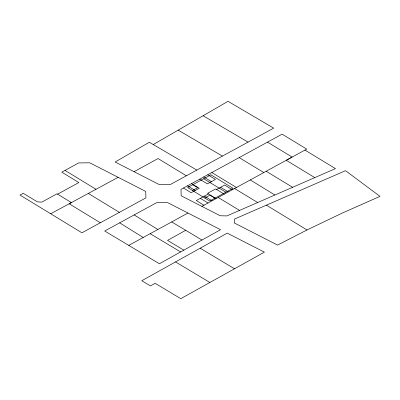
<?xml version="1.0" encoding="UTF-8"?>
<svg xmlns="http://www.w3.org/2000/svg" width="400" height="400" viewBox="0 0 400 400"><rect width="100%" height="100%" fill="white"/><g stroke="black" fill="none" stroke-linecap="round" stroke-linejoin="round"><path stroke-width="0.6" d="M153.265 144.54L228.015 101.33L273.665 128.125L170.435 184.48L159.275 184.6L115.145 162.01L149.35 142.245L196.81 170.08M180.625 251.93L159.405 263.75L104.71 231.005L156.485 202.735L167.64 202.635L220.545 229.705L180.625 251.93L150.135 233.69M175.53 261.925L227.24 233.13L264.4 252.145L180.785 298.67L155.11 283.3L150.455 285.895L141.775 280.725L175.53 261.925L209.86 282.475M185.71 230.305L167.545 240.39L183.84 250.145M100.325 222.77L69.175 203.785L71.405 202.58L56.995 193.8L41.83 202.12L37.36 201.855L23.24 193.3L20 195.075L81.925 232.81L145.91 197.87L145.74 191.43L89.8 162.815L78.64 162.935L61.79 172.17L78.85 182.565L57.605 194.175M134.03 171.68L158.08 158.545L186.33 175.8M192.52 190.54L197.69 187.715L192.775 184.715M208.455 193.905L196.3 200.545L203.97 205.225M216.555 189.475L224.66 185.05L232.33 189.725M204.795 198.025L209.965 195.2L214.88 198.2M128.725 245.385L187.97 213.04M201.86 206.38L306.725 149.105L282.105 134.16L180.985 189.365L181.18 195.805L220.235 215.765L226.925 215.91L335.465 168.61L304.925 150.085M50.68 213.77L118.16 177.325M306.995 229.96L277.545 245.08L234.215 222.915L234.5 219.065L345.51 170.68L380 196.365L342.18 213.105L306.995 229.96L266.42 205.15M203.1 115.735L248.055 142.105M178.18 130.135L222.425 156.1M171.695 221.925L201.975 240.045M200.155 248.215L234.485 268.76M267.52 142.125L292.145 157.07L286.24 160.29L314.8 177.62M266.155 171.25L292.605 187.29M239.17 157.605L263.785 172.545M211.805 172.545L236.43 187.49M234.545 188.515L257.66 202.515M203.695 178.75L225.855 192.2M218.18 197.45L239.55 210.41M207.785 174.755L215.455 179.435L207.355 183.86L199.685 179.185M203.735 176.97L211.405 181.65M220.61 187.26L228.28 191.94M224.225 194.155L215.635 188.915L207.535 193.345L216.125 198.585M191.58 183.61L199.25 188.29L191.145 192.72L183.475 188.04M187.53 185.825L195.2 190.505M204.4 196.12L212.07 200.795M200.35 198.335L208.02 203.01M65.025 170.395L96.01 189.29M88.33 193.435L119.375 212.36M250.26 179.93L274.89 195.01M134.15 214.93L157.86 229.48M119.665 222.84L143.215 237.475M210.915 174.805L187.605 187.54L209.71 201.025L233.015 188.29L210.915 174.805"/></g></svg>
